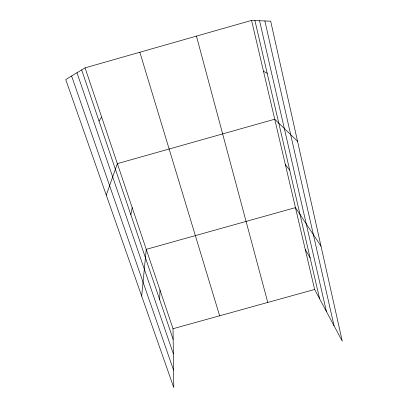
<?xml version="1.0" encoding="UTF-8"?>
<svg xmlns="http://www.w3.org/2000/svg" width="408" height="408" viewBox="0 0 408 408"><rect width="100%" height="100%" fill="white"/><g stroke="black" fill="none" stroke-linecap="round" stroke-linejoin="round"><path stroke-width="0.61" d="M159.676 299.666L159.992 290.073M141.683 296.086L146.258 249.339L295.448 207.621L321.009 246.162M130.83 214.715L132.197 207.636M106.269 195.116L117.356 163.628L274.727 119.223L297.544 141.29M99.022 121.043L101.668 117.106M85.063 67.856L65.739 79.57L173.782 387.6L173.023 328.715L85.063 67.856L251.568 20.4L270.677 21.201L342.261 341.154L314.629 289.45L251.568 20.4M173.023 328.715L314.629 289.45M263.476 71.227L267.209 73.369M285.37 164.618L289.705 170.121M305.291 249.619L310.1 257.82M71.599 76.021L173.558 370.163M76.979 72.757L173.349 353.838M81.661 69.916L173.16 339.374M139.842 52.239L219.637 315.792M196.452 36.108L267.781 302.44M254.924 20.543L319.627 298.804M259.554 20.732L326.415 311.503M264.879 20.956L334.075 325.839"/></g></svg>
